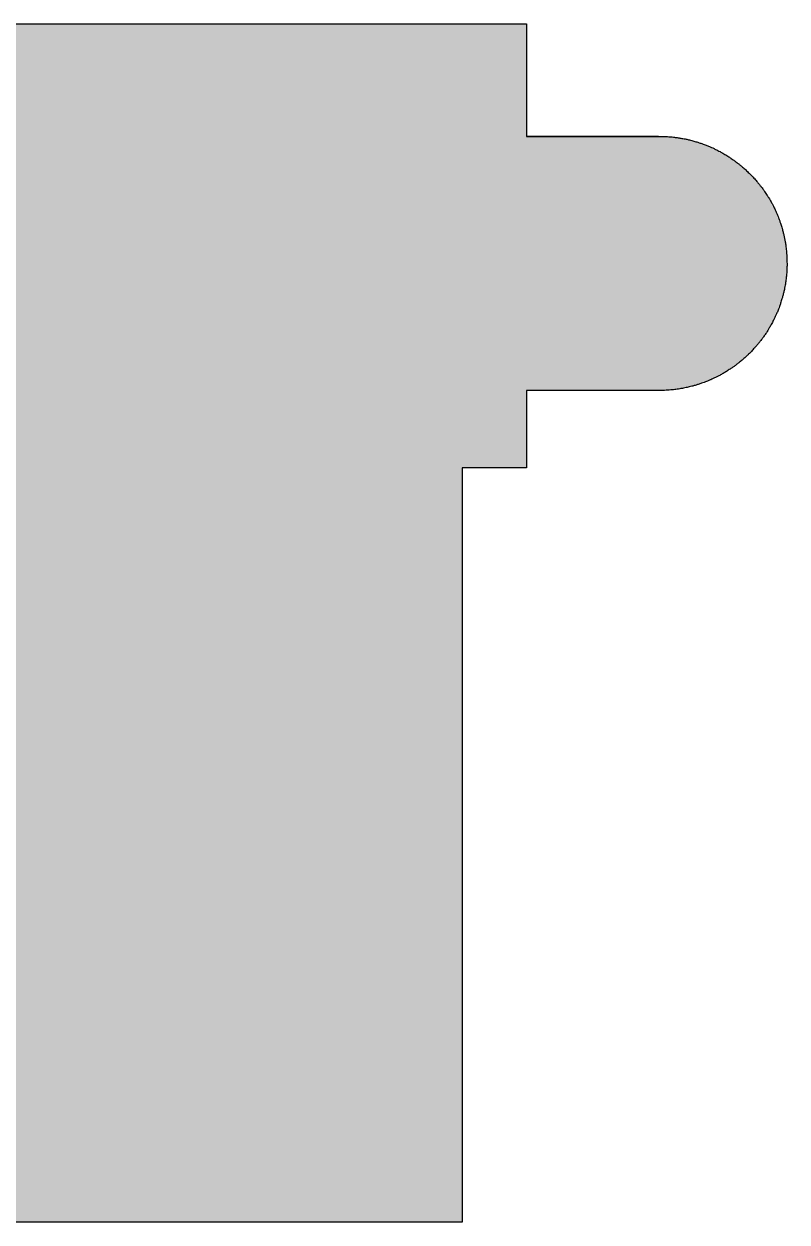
# Model space of a CAD drawing. Extents: x 27 to 200, y 88 to 224.
# Drawn here: x 113.5 to 200.2, y 88.3 to 224.4 of the extents above; entities that cross this region are included whole.
import ezdxf

# ---------------------------------------------------------------- set-up
doc = ezdxf.new("R2010")
doc.units = 0
doc.layers.add('CALQUE_2', color=7, linetype='CONTINUOUS')

# ---------------------------------------------------------------- blocks, each defined once
blk = doc.blocks.new('*U1')
at = {"layer": 'CALQUE_2', "color": 7, "extrusion": (0, 0, -1)}
for points in [[(-66.22, 88.25), (-66.22, 224.37), (-163.28, 88.25)], [(-163.28, 88.25), (-66.22, 224.37), (-163.28, 224.37)], [(-163.28, 173.93), (-163.28, 224.37), (-163.31, 173.93)], [(-163.31, 173.93), (-163.28, 224.37), (-163.31, 224.37)], [(-163.31, 173.93), (-163.31, 224.37), (-170.59, 173.93)], [(-170.59, 173.93), (-163.31, 224.37), (-170.59, 224.37)], [(-170.59, 211.59), (-170.59, 224.37), (-170.6, 211.59)], [(-170.6, 211.59), (-170.59, 224.37), (-170.6, 224.37)], [(-170.59, 173.93), (-170.59, 211.59), (-170.6, 173.93)], [(-170.6, 173.93), (-170.59, 211.59), (-170.6, 211.59)], [(-170.6, 173.93), (-170.6, 211.59), (-170.62, 173.93)], [(-170.62, 173.93), (-170.6, 211.59), (-170.62, 211.59)], [(-170.62, 182.72), (-170.62, 211.59), (-170.65, 182.72)], [(-170.65, 182.72), (-170.62, 211.59), (-170.65, 211.59)], [(-170.65, 182.72), (-170.65, 211.59), (-185.61, 182.72)], [(-185.61, 182.72), (-170.65, 211.59), (-185.61, 211.59)], [(-185.61, 182.72), (-185.61, 211.6), (-185.62, 182.72)], [(-185.62, 182.72), (-185.62, 211.6), (-185.67, 182.73)], [(-185.67, 182.73), (-185.67, 211.6), (-186.06, 182.74)], [(-186.06, 182.74), (-185.67, 211.6), (-186.06, 211.59)], [(-186.06, 182.74), (-186.06, 211.59), (-186.29, 182.74)], [(-186.29, 182.74), (-186.06, 211.59), (-186.29, 211.58)], [(-186.29, 182.74), (-186.29, 211.58), (-186.44, 182.75)], [(-186.44, 182.75), (-186.29, 211.58), (-186.44, 211.58)], [(-186.44, 182.75), (-186.44, 211.58), (-186.6, 182.76)], [(-186.6, 182.76), (-186.44, 211.58), (-186.6, 211.57)], [(-186.6, 182.76), (-186.6, 211.57), (-186.78, 182.77)], [(-186.78, 182.77), (-186.6, 211.57), (-186.78, 211.56)], [(-186.78, 182.77), (-186.78, 211.56), (-186.82, 182.77)], [(-186.82, 182.77), (-186.78, 211.56), (-186.82, 211.55)], [(-186.82, 182.77), (-186.82, 211.55), (-187.03, 182.79)], [(-187.03, 182.79), (-186.82, 211.55), (-187.03, 211.54)], [(-187.03, 182.79), (-187.03, 211.54), (-187.14, 182.8)], [(-187.14, 182.8), (-187.03, 211.54), (-187.14, 211.52)], [(-187.14, 182.8), (-187.14, 211.52), (-187.29, 182.82)], [(-187.29, 182.82), (-187.14, 211.52), (-187.29, 211.51)], [(-187.29, 182.82), (-187.29, 211.51), (-187.46, 182.84)], [(-187.46, 182.84), (-187.29, 211.51), (-187.46, 211.49)], [(-187.46, 182.84), (-187.46, 211.49), (-187.71, 182.87)], [(-187.71, 182.87), (-187.46, 211.49), (-187.71, 211.46)], [(-187.71, 182.87), (-187.71, 211.46), (-187.72, 182.87)], [(-187.72, 182.87), (-187.71, 211.46), (-187.72, 211.45)], [(-187.72, 182.87), (-187.72, 211.45), (-188.02, 182.92)], [(-188.02, 182.92), (-187.72, 211.45), (-188.02, 211.41)], [(-188.02, 182.92), (-188.02, 211.41), (-188.13, 182.94)], [(-188.13, 182.94), (-188.02, 211.41), (-188.13, 211.39)], [(-188.13, 182.94), (-188.13, 211.39), (-188.44, 182.99)], [(-188.44, 182.99), (-188.13, 211.39), (-188.44, 211.33)], [(-188.44, 182.99), (-188.44, 211.33), (-188.63, 183.03)], [(-188.63, 183.03), (-188.44, 211.33), (-188.63, 211.3)], [(-188.63, 183.03), (-188.63, 211.3), (-188.75, 183.05)], [(-188.75, 183.05), (-188.63, 211.3), (-188.75, 211.27)], [(-188.75, 183.05), (-188.75, 211.27), (-188.96, 183.1)], [(-188.96, 183.1), (-188.75, 211.27), (-188.96, 211.23)], [(-188.96, 183.1), (-188.96, 211.23), (-189, 183.11)], [(-189, 183.11), (-188.96, 211.23), (-189, 211.22)], [(-189, 183.11), (-189, 211.22), (-189.23, 183.16)], [(-189.23, 183.16), (-189, 211.22), (-189.23, 211.16)], [(-189.23, 183.16), (-189.23, 211.16), (-189.23, 183.17)], [(-189.23, 183.17), (-189.23, 211.16), (-189.23, 211.16)], [(-189.23, 183.17), (-189.23, 211.16), (-189.49, 183.23)], [(-189.49, 183.23), (-189.23, 211.16), (-189.49, 211.09)], [(-189.49, 183.23), (-189.49, 211.09), (-189.5, 183.24)], [(-189.5, 183.24), (-189.49, 211.09), (-189.5, 211.09)], [(-189.5, 183.24), (-189.5, 211.09), (-189.77, 183.31)], [(-189.77, 183.31), (-189.5, 211.09), (-189.77, 211.01)], [(-189.77, 183.31), (-189.77, 211.01), (-189.96, 183.37)], [(-189.96, 183.37), (-189.77, 211.01), (-189.96, 210.96)], [(-189.96, 183.37), (-189.96, 210.96), (-190.11, 183.42)], [(-190.11, 183.42), (-189.96, 210.96), (-190.11, 210.91)], [(-190.11, 183.42), (-190.11, 210.91), (-190.31, 183.48)], [(-190.31, 183.48), (-190.11, 210.91), (-190.31, 210.84)], [(-190.31, 183.48), (-190.31, 210.84), (-190.49, 183.54)], [(-190.49, 183.54), (-190.31, 210.84), (-190.49, 210.78)], [(-190.49, 183.54), (-190.49, 210.78), (-190.68, 183.61)], [(-190.68, 183.61), (-190.49, 210.78), (-190.68, 210.72)], [(-190.68, 183.61), (-190.68, 210.72), (-190.79, 183.65)], [(-190.79, 183.65), (-190.68, 210.72), (-190.79, 210.67)], [(-190.79, 183.65), (-190.79, 210.67), (-191.06, 183.76)], [(-191.06, 183.76), (-190.79, 210.67), (-191.06, 210.57)], [(-191.06, 183.76), (-191.06, 210.57), (-191.09, 183.77)], [(-191.09, 183.77), (-191.06, 210.57), (-191.09, 210.56)], [(-191.09, 183.77), (-191.09, 210.56), (-191.25, 183.84)], [(-191.25, 183.84), (-191.09, 210.56), (-191.25, 210.49)], [(-191.25, 183.84), (-191.25, 210.49), (-191.4, 183.9)], [(-191.4, 183.9), (-191.25, 210.49), (-191.4, 210.43)], [(-191.4, 183.9), (-191.4, 210.43), (-191.47, 183.93)], [(-191.47, 183.93), (-191.4, 210.43), (-191.47, 210.4)], [(-191.47, 183.93), (-191.47, 210.4), (-191.53, 183.95)], [(-191.53, 183.95), (-191.47, 210.4), (-191.53, 210.37)], [(-191.53, 183.95), (-191.53, 210.37), (-191.75, 184.05)], [(-191.75, 184.05), (-191.53, 210.37), (-191.75, 210.28)], [(-191.75, 184.05), (-191.75, 210.28), (-191.79, 184.07)], [(-191.79, 184.07), (-191.75, 210.28), (-191.79, 210.26)], [(-191.79, 184.07), (-191.79, 210.26), (-192.08, 184.21)], [(-192.08, 184.21), (-191.79, 210.26), (-192.08, 210.12)], [(-192.08, 184.21), (-192.08, 210.12), (-192.15, 184.24)], [(-192.15, 184.24), (-192.08, 210.12), (-192.15, 210.09)], [(-192.15, 184.24), (-192.15, 210.09), (-192.34, 184.34)], [(-192.34, 184.34), (-192.15, 210.09), (-192.34, 209.99)], [(-192.34, 184.34), (-192.34, 209.99), (-192.44, 184.39)], [(-192.44, 184.39), (-192.34, 209.99), (-192.44, 209.93)], [(-192.44, 184.39), (-192.44, 209.93), (-192.58, 184.46)], [(-192.58, 184.46), (-192.44, 209.93), (-192.58, 209.86)], [(-192.58, 184.46), (-192.58, 209.86), (-192.64, 184.5)], [(-192.64, 184.5), (-192.58, 209.86), (-192.64, 209.83)], [(-192.64, 184.5), (-192.64, 209.83), (-192.84, 184.61)], [(-192.84, 184.61), (-192.64, 209.83), (-192.84, 209.72)], [(-192.84, 184.61), (-192.84, 209.72), (-192.91, 184.65)], [(-192.91, 184.65), (-192.84, 209.72), (-192.91, 209.68)], [(-192.91, 184.65), (-192.91, 209.68), (-192.94, 184.67)], [(-192.94, 184.67), (-192.91, 209.68), (-192.94, 209.66)], [(-192.94, 184.67), (-192.94, 209.66), (-193.13, 184.78)], [(-193.13, 184.78), (-192.94, 209.66), (-193.13, 209.55)], [(-193.13, 184.78), (-193.13, 209.55), (-193.32, 184.9)], [(-193.32, 184.9), (-193.13, 209.55), (-193.32, 209.43)], [(-193.32, 184.9), (-193.32, 209.43), (-193.34, 184.9)], [(-193.34, 184.9), (-193.32, 209.43), (-193.34, 209.42)], [(-193.34, 184.9), (-193.34, 209.42), (-193.52, 185.02)], [(-193.52, 185.02), (-193.34, 209.42), (-193.52, 209.31)], [(-193.52, 185.02), (-193.52, 209.31), (-193.59, 185.06)], [(-193.59, 185.06), (-193.52, 209.31), (-193.59, 209.27)], [(-193.59, 185.06), (-193.59, 209.27), (-193.74, 185.16)], [(-193.74, 185.16), (-193.59, 209.27), (-193.74, 209.16)], [(-193.74, 185.16), (-193.74, 209.16), (-193.86, 185.25)], [(-193.86, 185.25), (-193.74, 209.16), (-193.86, 209.08)], [(-193.86, 185.25), (-193.86, 209.08), (-194.03, 185.36)], [(-194.03, 185.36), (-193.86, 209.08), (-194.03, 208.96)], [(-194.03, 185.36), (-194.03, 208.96), (-194.08, 185.4)], [(-194.08, 185.4), (-194.03, 208.96), (-194.08, 208.93)], [(-194.08, 185.4), (-194.08, 208.93), (-194.33, 185.58)], [(-194.33, 185.58), (-194.08, 208.93), (-194.33, 208.75)], [(-194.33, 185.58), (-194.33, 208.75), (-194.38, 185.62)], [(-194.38, 185.62), (-194.33, 208.75), (-194.38, 208.71)], [(-194.38, 185.62), (-194.38, 208.71), (-194.51, 185.71)], [(-194.51, 185.71), (-194.38, 208.71), (-194.51, 208.62)], [(-194.51, 185.71), (-194.51, 208.62), (-194.58, 185.76)], [(-194.58, 185.76), (-194.51, 208.62), (-194.58, 208.56)], [(-194.58, 185.76), (-194.58, 208.56), (-194.8, 185.94)], [(-194.8, 185.94), (-194.58, 208.56), (-194.8, 208.38)], [(-194.8, 185.94), (-194.8, 208.38), (-194.84, 185.97)], [(-194.84, 185.97), (-194.8, 208.38), (-194.84, 208.36)], [(-194.84, 185.97), (-194.84, 208.36), (-195.14, 186.22)], [(-195.14, 186.22), (-194.84, 208.36), (-195.14, 208.1)], [(-195.14, 186.22), (-195.14, 208.1), (-195.17, 186.25)], [(-195.17, 186.25), (-195.14, 208.1), (-195.17, 208.08)], [(-195.17, 186.25), (-195.17, 208.08), (-195.34, 186.4)], [(-195.34, 186.4), (-195.17, 208.08), (-195.34, 207.93)], [(-195.34, 186.4), (-195.34, 207.93), (-195.39, 186.44)], [(-195.39, 186.44), (-195.34, 207.93), (-195.39, 207.89)], [(-195.39, 186.44), (-195.39, 207.89), (-195.51, 186.55)], [(-195.51, 186.55), (-195.39, 207.89), (-195.51, 207.78)], [(-195.51, 186.55), (-195.51, 207.78), (-195.56, 186.59)], [(-195.56, 186.59), (-195.51, 207.78), (-195.56, 207.74)], [(-195.56, 186.59), (-195.56, 207.74), (-195.7, 186.73)], [(-195.7, 186.73), (-195.56, 207.74), (-195.7, 207.6)], [(-195.7, 186.73), (-195.7, 207.6), (-195.83, 186.85)], [(-195.83, 186.85), (-195.7, 207.6), (-195.83, 207.47)], [(-195.83, 186.85), (-195.83, 207.47), (-195.89, 186.91)], [(-195.89, 186.91), (-195.83, 207.47), (-195.89, 207.42)], [(-195.89, 186.91), (-195.89, 207.42), (-196.11, 187.13)], [(-196.11, 187.13), (-195.89, 207.42), (-196.11, 207.2)], [(-196.11, 187.13), (-196.11, 207.2), (-196.15, 187.17)], [(-196.15, 187.17), (-196.11, 207.2), (-196.15, 207.16)], [(-196.15, 187.17), (-196.15, 207.16), (-196.33, 187.36)], [(-196.33, 187.36), (-196.15, 207.16), (-196.33, 206.97)], [(-196.33, 187.36), (-196.33, 206.97), (-196.48, 187.53)], [(-196.48, 187.53), (-196.33, 206.97), (-196.48, 206.8)], [(-196.48, 187.53), (-196.48, 206.8), (-196.52, 187.57)], [(-196.52, 187.57), (-196.48, 206.8), (-196.52, 206.76)], [(-196.52, 187.57), (-196.52, 206.76), (-196.68, 187.75)], [(-196.68, 187.75), (-196.52, 206.76), (-196.68, 206.58)], [(-196.68, 187.75), (-196.68, 206.58), (-196.75, 187.83)], [(-196.75, 187.83), (-196.68, 206.58), (-196.75, 206.5)], [(-196.75, 187.83), (-196.75, 206.5), (-196.84, 187.95)], [(-196.84, 187.95), (-196.75, 206.5), (-196.84, 206.38)], [(-196.84, 187.95), (-196.84, 206.38), (-197, 188.13)], [(-197, 188.13), (-196.84, 206.38), (-197, 206.2)], [(-197, 188.13), (-197, 206.2), (-197.05, 188.19)], [(-197.05, 188.19), (-197, 206.2), (-197.05, 206.14)], [(-197.05, 188.19), (-197.05, 206.14), (-197.21, 188.4)], [(-197.21, 188.4), (-197.05, 206.14), (-197.21, 205.92)], [(-197.21, 188.4), (-197.21, 205.92), (-197.27, 188.48)], [(-197.27, 188.48), (-197.21, 205.92), (-197.27, 205.85)], [(-197.27, 188.48), (-197.27, 205.85), (-197.36, 188.6)], [(-197.36, 188.6), (-197.27, 205.85), (-197.36, 205.73)], [(-197.36, 188.6), (-197.36, 205.73), (-197.44, 188.71)], [(-197.44, 188.71), (-197.36, 205.73), (-197.44, 205.62)], [(-197.44, 188.71), (-197.44, 205.62), (-197.59, 188.92)], [(-197.59, 188.92), (-197.44, 205.62), (-197.59, 205.41)], [(-197.59, 188.92), (-197.59, 205.41), (-197.65, 189)], [(-197.65, 189), (-197.59, 205.41), (-197.65, 205.33)], [(-197.65, 189), (-197.65, 205.33), (-197.8, 189.22)], [(-197.8, 189.22), (-197.65, 205.33), (-197.8, 205.11)], [(-197.8, 189.22), (-197.8, 205.11), (-197.85, 189.29)], [(-197.85, 189.29), (-197.8, 205.11), (-197.85, 205.03)], [(-197.85, 189.29), (-197.85, 205.03), (-197.94, 189.44)], [(-197.94, 189.44), (-197.85, 205.03), (-197.94, 204.89)], [(-197.94, 189.44), (-197.94, 204.89), (-198, 189.53)], [(-198, 189.53), (-197.94, 204.89), (-198, 204.8)], [(-198, 189.53), (-198, 204.8), (-198.11, 189.71)], [(-198.11, 189.71), (-198, 204.8), (-198.11, 204.62)], [(-198.11, 189.71), (-198.11, 204.62), (-198.18, 189.83)], [(-198.18, 189.83), (-198.11, 204.62), (-198.18, 204.5)], [(-198.18, 189.83), (-198.18, 204.5), (-198.26, 189.97)], [(-198.26, 189.97), (-198.18, 204.5), (-198.26, 204.36)], [(-198.26, 189.97), (-198.26, 204.36), (-198.41, 190.23)], [(-198.41, 190.23), (-198.26, 204.36), (-198.41, 204.1)], [(-198.41, 190.23), (-198.41, 204.1), (-198.49, 190.37)], [(-198.49, 190.37), (-198.41, 204.1), (-198.49, 203.96)], [(-198.49, 190.37), (-198.49, 203.96), (-198.53, 190.45)], [(-198.53, 190.45), (-198.49, 203.96), (-198.53, 203.87)], [(-198.53, 190.45), (-198.53, 203.87), (-198.64, 190.66)], [(-198.64, 190.66), (-198.53, 203.87), (-198.64, 203.67)], [(-198.64, 190.66), (-198.64, 203.67), (-198.74, 190.87)], [(-198.74, 190.87), (-198.64, 203.67), (-198.74, 203.46)], [(-198.74, 190.87), (-198.74, 203.46), (-198.84, 191.07)], [(-198.84, 191.07), (-198.74, 203.46), (-198.84, 203.25)], [(-198.84, 191.07), (-198.84, 203.25), (-198.9, 191.21)], [(-198.9, 191.21), (-198.84, 203.25), (-198.9, 203.12)], [(-198.9, 191.21), (-198.9, 203.12), (-198.99, 191.41)], [(-198.99, 191.41), (-198.9, 203.12), (-198.99, 202.92)], [(-198.99, 191.41), (-198.99, 202.92), (-199.05, 191.53)], [(-199.05, 191.53), (-198.99, 202.92), (-199.05, 202.79)], [(-199.05, 191.53), (-199.05, 202.79), (-199.12, 191.7)], [(-199.12, 191.7), (-199.05, 202.79), (-199.12, 202.63)], [(-199.12, 191.7), (-199.12, 202.63), (-199.23, 191.97)], [(-199.23, 191.97), (-199.12, 202.63), (-199.23, 202.35)], [(-199.23, 191.97), (-199.23, 202.35), (-199.23, 191.99)], [(-199.23, 191.99), (-199.23, 202.35), (-199.23, 202.34)], [(-199.23, 191.99), (-199.23, 202.34), (-199.34, 192.26)], [(-199.34, 192.26), (-199.23, 202.34), (-199.34, 202.06)], [(-199.34, 192.26), (-199.34, 202.06), (-199.36, 192.33)], [(-199.36, 192.33), (-199.34, 202.06), (-199.36, 201.99)], [(-199.36, 192.33), (-199.36, 201.99), (-199.47, 192.66)], [(-199.47, 192.66), (-199.36, 201.99), (-199.47, 201.66)], [(-199.47, 192.66), (-199.47, 201.66), (-199.48, 192.69)], [(-199.48, 192.69), (-199.47, 201.66), (-199.48, 201.63)], [(-199.48, 192.69), (-199.48, 201.63), (-199.55, 192.92)], [(-199.55, 192.92), (-199.48, 201.63), (-199.55, 201.41)], [(-199.55, 192.92), (-199.55, 201.41), (-199.62, 193.13)], [(-199.62, 193.13), (-199.55, 201.41), (-199.62, 201.19)], [(-199.62, 193.13), (-199.62, 201.19), (-199.63, 193.18)], [(-199.63, 193.18), (-199.62, 201.19), (-199.63, 201.14)], [(-199.63, 193.18), (-199.63, 201.14), (-199.72, 193.48)], [(-199.72, 193.48), (-199.63, 201.14), (-199.72, 200.83)], [(-199.72, 193.48), (-199.72, 200.83), (-199.75, 193.6)], [(-199.75, 193.6), (-199.72, 200.83), (-199.75, 200.72)], [(-199.75, 193.6), (-199.75, 200.72), (-199.77, 193.7)], [(-199.77, 193.7), (-199.75, 200.72), (-199.77, 200.62)], [(-199.77, 193.7), (-199.77, 200.62), (-199.84, 193.98)], [(-199.84, 193.98), (-199.77, 200.62), (-199.84, 200.34)], [(-199.84, 193.98), (-199.84, 200.34), (-199.86, 194.07)], [(-199.86, 194.07), (-199.84, 200.34), (-199.86, 200.24)], [(-199.86, 194.07), (-199.86, 200.24), (-199.92, 194.35)], [(-199.92, 194.35), (-199.86, 200.24), (-199.92, 199.97)], [(-199.92, 194.35), (-199.92, 199.97), (-199.98, 194.7)], [(-199.98, 194.7), (-199.92, 199.97), (-199.98, 199.62)], [(-199.98, 194.7), (-199.98, 199.62), (-199.99, 194.72)], [(-199.99, 194.72), (-199.98, 199.62), (-199.99, 199.6)], [(-199.99, 194.72), (-199.99, 199.6), (-200.05, 195.09)], [(-200.05, 195.09), (-199.99, 199.6), (-200.05, 199.22)], [(-200.05, 195.09), (-200.05, 199.22), (-200.06, 195.16)], [(-200.06, 195.16), (-200.05, 199.22), (-200.06, 199.16)], [(-200.06, 195.16), (-200.06, 199.16), (-200.09, 195.4)], [(-200.09, 195.4), (-200.06, 199.16), (-200.09, 198.91)], [(-200.09, 195.4), (-200.09, 198.91), (-200.09, 195.4)], [(-200.09, 195.4), (-200.09, 198.91), (-200.09, 198.91)], [(-200.09, 195.4), (-200.09, 198.91), (-200.12, 195.72)], [(-200.12, 195.72), (-200.09, 198.91), (-200.12, 198.6)], [(-200.12, 195.72), (-200.12, 198.6), (-200.13, 195.81)], [(-200.13, 195.81), (-200.12, 198.6), (-200.13, 198.5)], [(-200.13, 195.81), (-200.13, 198.5), (-200.15, 196.06)], [(-200.15, 196.06), (-200.13, 198.5), (-200.15, 198.28)], [(-200.15, 196.06), (-200.15, 198.28), (-200.17, 196.37)], [(-200.17, 196.37), (-200.15, 198.28), (-200.17, 197.94)], [(-200.17, 196.37), (-200.17, 197.94), (-200.17, 196.42)], [(-200.17, 196.42), (-200.17, 197.94), (-200.17, 197.91)], [(-200.17, 196.42), (-200.17, 197.91), (-200.18, 196.72)], [(-200.18, 196.72), (-200.17, 197.91), (-200.18, 197.67)], [(-200.18, 196.72), (-200.18, 197.67), (-200.19, 196.9)], [(-200.19, 196.9), (-200.18, 197.67), (-200.19, 197.3)], [(-200.19, 196.9), (-200.19, 197.3), (-200.19, 197.16)]]:
    blk.add_solid(points, dxfattribs=at)
at = {"layer": 'CALQUE_2', "color": 7}
for points in [[(170.6, 211.59), (170.6, 211.59), (170.62, 211.59)], [(170.62, 211.59), (170.6, 211.59), (170.62, 211.59)], [(170.62, 211.59), (170.62, 211.59), (170.65, 211.59)], [(170.65, 211.59), (170.62, 211.59), (170.65, 211.59)], [(185.61, 211.59), (170.65, 211.59), (185.61, 211.6)], [(170.65, 211.59), (170.65, 211.59), (185.61, 211.59)], [(185.62, 182.72), (185.61, 211.6), (185.62, 211.6)], [(185.67, 182.73), (185.62, 211.6), (185.67, 211.6)]]:
    blk.add_solid(points, dxfattribs=at)

msp = doc.modelspace()

# ---------------------------------------------------------------- linework, layer by layer
at = {"layer": 'CALQUE_2', "color": 7}
msp.add_open_spline([(185.61, 211.59), (185.61, 211.59), (170.59, 211.59), (170.59, 211.59), (170.59, 211.59), (185.67, 211.6), (185.67, 211.6), (185.8, 211.6), (185.93, 211.6), (186.06, 211.59), (186.19, 211.59), (186.31, 211.59), (186.44, 211.58), (186.55, 211.57), (186.67, 211.57), (186.78, 211.56), (186.87, 211.55), (186.95, 211.54), (187.03, 211.54), (187.12, 211.53), (187.2, 211.52), (187.29, 211.51), (187.43, 211.49), (187.58, 211.48), (187.72, 211.45), (187.86, 211.44), (187.99, 211.42), (188.13, 211.39), (188.29, 211.36), (188.46, 211.33), (188.63, 211.3), (188.75, 211.27), (188.88, 211.25), (189, 211.22), (189.08, 211.2), (189.15, 211.18), (189.23, 211.16), (189.32, 211.14), (189.41, 211.12), (189.5, 211.09), (189.65, 211.05), (189.81, 211), (189.96, 210.96), (190.08, 210.92), (190.2, 210.88), (190.31, 210.84), (190.44, 210.8), (190.56, 210.76), (190.68, 210.72), (190.82, 210.67), (190.96, 210.61), (191.09, 210.56), (191.22, 210.51), (191.34, 210.46), (191.47, 210.4), (191.56, 210.36), (191.66, 210.32), (191.75, 210.28), (191.86, 210.23), (191.97, 210.17), (192.08, 210.12), (192.16, 210.08), (192.25, 210.03), (192.34, 209.99), (192.42, 209.95), (192.5, 209.91), (192.58, 209.86), (192.69, 209.8), (192.8, 209.74), (192.91, 209.68), (192.98, 209.64), (193.06, 209.59), (193.13, 209.55), (193.2, 209.51), (193.27, 209.47), (193.34, 209.42), (193.42, 209.37), (193.5, 209.32), (193.59, 209.27), (193.68, 209.21), (193.77, 209.14), (193.86, 209.08), (193.94, 209.03), (194.01, 208.98), (194.08, 208.93), (194.18, 208.86), (194.28, 208.79), (194.38, 208.71), (194.45, 208.66), (194.51, 208.61), (194.58, 208.56), (194.67, 208.5), (194.75, 208.43), (194.84, 208.36), (194.94, 208.27), (195.04, 208.19), (195.14, 208.1), (195.21, 208.05), (195.28, 207.99), (195.34, 207.93), (195.4, 207.88), (195.45, 207.83), (195.51, 207.78), (195.57, 207.72), (195.64, 207.66), (195.7, 207.6), (195.76, 207.54), (195.83, 207.48), (195.89, 207.42), (195.97, 207.34), (196.04, 207.27), (196.11, 207.2), (196.18, 207.12), (196.25, 207.05), (196.33, 206.97), (196.39, 206.9), (196.46, 206.83), (196.52, 206.76), (196.57, 206.7), (196.63, 206.64), (196.68, 206.58), (196.74, 206.51), (196.79, 206.45), (196.84, 206.38), (196.91, 206.3), (196.98, 206.22), (197.05, 206.14), (197.12, 206.04), (197.2, 205.95), (197.27, 205.85), (197.33, 205.78), (197.38, 205.7), (197.44, 205.62), (197.51, 205.53), (197.58, 205.43), (197.65, 205.33), (197.7, 205.26), (197.75, 205.18), (197.8, 205.11), (197.85, 205.03), (197.89, 204.96), (197.94, 204.89), (198, 204.8), (198.05, 204.71), (198.11, 204.62), (198.16, 204.53), (198.21, 204.45), (198.26, 204.36), (198.34, 204.23), (198.41, 204.09), (198.49, 203.96), (198.54, 203.86), (198.59, 203.77), (198.64, 203.67), (198.71, 203.53), (198.77, 203.39), (198.84, 203.25), (198.89, 203.14), (198.94, 203.03), (198.99, 202.92), (199.03, 202.82), (199.08, 202.72), (199.12, 202.63), (199.16, 202.53), (199.19, 202.43), (199.23, 202.34), (199.28, 202.22), (199.32, 202.11), (199.36, 201.99), (199.4, 201.87), (199.44, 201.75), (199.48, 201.63), (199.51, 201.56), (199.53, 201.48), (199.55, 201.41), (199.58, 201.32), (199.61, 201.23), (199.63, 201.14), (199.67, 201), (199.71, 200.86), (199.75, 200.72), (199.78, 200.6), (199.81, 200.47), (199.84, 200.34), (199.87, 200.21), (199.89, 200.09), (199.92, 199.97), (199.94, 199.84), (199.97, 199.72), (199.99, 199.6), (200.01, 199.45), (200.03, 199.3), (200.06, 199.16), (200.07, 199.07), (200.08, 198.99), (200.09, 198.91), (200.1, 198.8), (200.11, 198.7), (200.12, 198.6), (200.13, 198.49), (200.14, 198.39), (200.15, 198.28), (200.16, 198.16), (200.17, 198.04), (200.17, 197.91), (200.18, 197.83), (200.18, 197.75), (200.18, 197.67), (200.19, 197.5), (200.19, 197.33), (200.19, 197.16), (200.19, 197.08), (200.19, 196.99), (200.19, 196.9), (200.19, 196.72), (200.18, 196.55), (200.17, 196.37), (200.16, 196.18), (200.15, 195.99), (200.13, 195.81), (200.12, 195.67), (200.1, 195.54), (200.09, 195.4), (200.07, 195.3), (200.06, 195.19), (200.05, 195.09), (200.03, 194.96), (200.01, 194.83), (199.98, 194.7), (199.96, 194.58), (199.94, 194.47), (199.92, 194.35), (199.9, 194.26), (199.88, 194.16), (199.86, 194.07), (199.83, 193.94), (199.8, 193.82), (199.77, 193.7), (199.75, 193.63), (199.74, 193.55), (199.72, 193.48), (199.69, 193.37), (199.65, 193.25), (199.62, 193.13), (199.57, 192.97), (199.52, 192.82), (199.47, 192.66), (199.43, 192.53), (199.38, 192.4), (199.34, 192.26), (199.3, 192.17), (199.26, 192.07), (199.23, 191.97), (199.17, 191.83), (199.11, 191.68), (199.05, 191.53), (199, 191.42), (198.95, 191.32), (198.9, 191.21), (198.85, 191.09), (198.8, 190.98), (198.74, 190.87), (198.67, 190.73), (198.6, 190.59), (198.53, 190.45), (198.49, 190.38), (198.45, 190.3), (198.41, 190.23), (198.33, 190.09), (198.26, 189.96), (198.18, 189.83), (198.12, 189.73), (198.06, 189.63), (198, 189.53), (197.95, 189.45), (197.9, 189.37), (197.85, 189.29), (197.76, 189.17), (197.68, 189.04), (197.59, 188.92), (197.51, 188.81), (197.44, 188.7), (197.36, 188.6), (197.31, 188.53), (197.26, 188.47), (197.21, 188.4), (197.14, 188.31), (197.07, 188.22), (197, 188.13), (196.91, 188.03), (196.83, 187.93), (196.75, 187.83), (196.66, 187.73), (196.57, 187.63), (196.48, 187.53), (196.37, 187.41), (196.26, 187.29), (196.15, 187.17), (196.05, 187.06), (195.94, 186.96), (195.83, 186.85), (195.74, 186.76), (195.65, 186.68), (195.56, 186.59), (195.5, 186.54), (195.45, 186.49), (195.39, 186.44), (195.32, 186.38), (195.25, 186.31), (195.17, 186.25), (195.05, 186.14), (194.93, 186.04), (194.8, 185.94), (194.71, 185.86), (194.61, 185.79), (194.51, 185.71), (194.45, 185.67), (194.39, 185.62), (194.33, 185.58), (194.23, 185.5), (194.13, 185.43), (194.03, 185.36), (193.94, 185.3), (193.84, 185.23), (193.74, 185.16), (193.67, 185.12), (193.6, 185.07), (193.52, 185.02), (193.46, 184.98), (193.39, 184.94), (193.32, 184.9), (193.2, 184.82), (193.07, 184.74), (192.94, 184.67), (192.91, 184.65), (192.88, 184.63), (192.84, 184.61), (192.78, 184.57), (192.71, 184.54), (192.64, 184.5), (192.58, 184.46), (192.51, 184.43), (192.44, 184.39), (192.34, 184.34), (192.25, 184.29), (192.15, 184.24), (192.03, 184.18), (191.91, 184.13), (191.79, 184.07), (191.7, 184.03), (191.62, 183.99), (191.53, 183.95), (191.48, 183.93), (191.44, 183.91), (191.4, 183.9), (191.35, 183.88), (191.3, 183.86), (191.25, 183.84), (191.19, 183.81), (191.12, 183.78), (191.06, 183.76), (190.97, 183.72), (190.88, 183.69), (190.79, 183.65), (190.69, 183.61), (190.59, 183.58), (190.49, 183.54), (190.36, 183.5), (190.24, 183.46), (190.11, 183.42), (190, 183.38), (189.89, 183.35), (189.77, 183.31), (189.68, 183.29), (189.59, 183.26), (189.49, 183.23), (189.41, 183.21), (189.32, 183.19), (189.23, 183.17), (189.14, 183.14), (189.05, 183.12), (188.96, 183.1), (188.89, 183.08), (188.82, 183.07), (188.75, 183.05), (188.64, 183.03), (188.54, 183.01), (188.44, 182.99), (188.3, 182.96), (188.16, 182.94), (188.02, 182.92), (187.91, 182.9), (187.81, 182.88), (187.71, 182.87), (187.62, 182.86), (187.54, 182.85), (187.46, 182.84), (187.35, 182.82), (187.25, 182.81), (187.14, 182.8), (187.04, 182.79), (186.93, 182.78), (186.82, 182.77), (186.75, 182.77), (186.68, 182.76), (186.6, 182.76), (186.5, 182.75), (186.4, 182.75), (186.29, 182.74), (186.09, 182.73), (185.88, 182.73), (185.67, 182.73), (185.67, 182.73), (185.62, 182.72), (185.62, 182.72), (185.62, 182.72), (170.65, 182.72), (170.65, 182.72), (170.65, 182.72), (170.62, 182.72), (170.62, 182.72), (170.62, 182.72), (170.62, 173.96), (170.62, 173.96), (170.62, 173.96), (170.62, 173.93), (170.62, 173.93), (170.62, 173.93), (163.31, 173.93), (163.31, 173.93), (163.31, 173.93), (163.28, 173.93), (163.28, 173.93), (163.28, 173.93), (163.28, 88.28), (163.28, 88.28), (163.28, 88.28), (163.28, 88.25), (163.28, 88.25), (163.28, 88.25), (66.22, 88.25), (66.22, 88.25), (66.22, 88.25), (66.19, 88.25), (66.19, 88.25), (66.19, 88.25), (66.19, 173.93), (66.19, 173.93), (66.19, 173.93), (66.01, 173.93), (66.01, 173.93), (66.01, 173.93), (56.02, 173.93), (56.02, 173.93), (56.02, 173.93), (55.95, 173.93), (55.95, 173.93), (55.95, 173.93), (55.95, 182.75), (55.95, 182.75), (55.95, 182.75), (55.9, 182.75), (55.9, 182.75), (55.9, 182.75), (41.43, 182.75), (41.43, 182.75), (41.43, 182.75), (41.38, 182.75), (41.38, 182.75), (41.14, 182.75), (40.9, 182.76), (40.66, 182.77), (40.54, 182.78), (40.42, 182.78), (40.3, 182.79), (40.13, 182.81), (39.95, 182.82), (39.78, 182.84), (39.62, 182.86), (39.46, 182.88), (39.3, 182.9), (39.19, 182.92), (39.08, 182.93), (38.98, 182.95), (38.8, 182.98), (38.62, 183.01), (38.44, 183.05), (38.35, 183.07), (38.27, 183.09), (38.18, 183.11), (38.07, 183.13), (37.96, 183.16), (37.86, 183.18), (37.71, 183.22), (37.56, 183.26), (37.42, 183.3), (37.31, 183.33), (37.21, 183.36), (37.11, 183.39), (37.03, 183.41), (36.95, 183.44), (36.87, 183.46), (36.79, 183.49), (36.7, 183.52), (36.62, 183.55), (36.48, 183.6), (36.35, 183.64), (36.22, 183.69), (36.1, 183.74), (35.98, 183.79), (35.86, 183.83), (35.73, 183.89), (35.6, 183.94), (35.47, 184), (35.36, 184.05), (35.25, 184.1), (35.14, 184.16), (35.05, 184.2), (34.96, 184.24), (34.88, 184.28), (34.75, 184.35), (34.62, 184.41), (34.5, 184.48), (34.41, 184.53), (34.32, 184.58), (34.23, 184.63), (34.11, 184.7), (33.98, 184.77), (33.85, 184.85), (33.72, 184.93), (33.6, 185.01), (33.47, 185.09), (33.34, 185.17), (33.21, 185.26), (33.08, 185.35), (32.99, 185.41), (32.9, 185.48), (32.8, 185.55), (32.71, 185.61), (32.62, 185.68), (32.53, 185.75), (32.45, 185.81), (32.36, 185.88), (32.27, 185.95), (32.21, 186.01), (32.14, 186.06), (32.08, 186.11), (32.01, 186.17), (31.95, 186.22), (31.89, 186.27), (31.78, 186.36), (31.68, 186.45), (31.58, 186.54), (31.51, 186.61), (31.44, 186.68), (31.37, 186.74), (31.29, 186.82), (31.22, 186.89), (31.14, 186.96), (31.1, 187.01), (31.05, 187.05), (31.01, 187.09), (30.94, 187.17), (30.87, 187.24), (30.79, 187.32), (30.72, 187.4), (30.64, 187.49), (30.56, 187.57), (30.51, 187.63), (30.45, 187.69), (30.4, 187.76), (30.34, 187.83), (30.28, 187.9), (30.22, 187.97), (30.14, 188.06), (30.07, 188.15), (29.99, 188.24), (29.9, 188.36), (29.8, 188.49), (29.71, 188.61), (29.66, 188.68), (29.6, 188.76), (29.55, 188.84), (29.47, 188.94), (29.4, 189.04), (29.34, 189.14), (29.25, 189.27), (29.16, 189.41), (29.07, 189.55), (29.02, 189.62), (28.98, 189.69), (28.93, 189.77), (28.89, 189.84), (28.84, 189.92), (28.8, 189.99), (28.72, 190.13), (28.64, 190.28), (28.56, 190.42), (28.5, 190.54), (28.43, 190.66), (28.37, 190.78), (28.33, 190.87), (28.28, 190.96), (28.24, 191.05), (28.21, 191.12), (28.18, 191.19), (28.14, 191.26), (28.09, 191.37), (28.04, 191.49), (27.99, 191.61), (27.93, 191.74), (27.88, 191.88), (27.83, 192.02), (27.79, 192.12), (27.75, 192.21), (27.71, 192.31), (27.68, 192.41), (27.64, 192.52), (27.61, 192.62), (27.57, 192.73), (27.54, 192.83), (27.5, 192.94), (27.46, 193.08), (27.42, 193.22), (27.38, 193.35), (27.34, 193.51), (27.3, 193.67), (27.26, 193.83), (27.23, 193.93), (27.21, 194.04), (27.19, 194.14), (27.17, 194.23), (27.15, 194.32), (27.13, 194.41), (27.1, 194.54), (27.08, 194.67), (27.06, 194.79), (27.03, 194.97), (27, 195.16), (26.98, 195.34), (26.96, 195.46), (26.95, 195.59), (26.93, 195.71), (26.92, 195.82), (26.91, 195.94), (26.9, 196.05), (26.89, 196.17), (26.88, 196.29), (26.88, 196.41), (26.87, 196.51), (26.87, 196.6), (26.86, 196.7), (26.86, 196.83), (26.85, 196.95), (26.85, 197.08), (26.85, 197.13), (26.85, 197.19), (26.85, 197.24), (26.85, 197.33), (26.85, 197.41), (26.85, 197.5), (26.86, 197.67), (26.86, 197.83), (26.87, 198), (26.88, 198.13), (26.89, 198.25), (26.9, 198.38), (26.91, 198.56), (26.93, 198.75), (26.95, 198.93), (26.96, 199.04), (26.98, 199.14), (26.99, 199.25), (27.01, 199.41), (27.04, 199.58), (27.07, 199.74), (27.09, 199.85), (27.11, 199.95), (27.13, 200.06), (27.15, 200.19), (27.18, 200.32), (27.21, 200.45), (27.24, 200.59), (27.28, 200.73), (27.31, 200.87), (27.34, 200.99), (27.37, 201.1), (27.41, 201.22), (27.45, 201.35), (27.49, 201.49), (27.53, 201.62), (27.58, 201.78), (27.63, 201.94), (27.69, 202.1), (27.74, 202.23), (27.78, 202.36), (27.83, 202.48), (27.89, 202.62), (27.94, 202.76), (28, 202.9), (28.04, 202.99), (28.08, 203.09), (28.13, 203.18), (28.17, 203.27), (28.21, 203.36), (28.25, 203.45), (28.29, 203.54), (28.34, 203.63), (28.38, 203.72), (28.41, 203.78), (28.45, 203.85), (28.48, 203.91), (28.53, 204), (28.58, 204.09), (28.63, 204.18), (28.68, 204.28), (28.73, 204.37), (28.78, 204.46), (28.86, 204.6), (28.95, 204.74), (29.03, 204.88), (29.1, 204.99), (29.17, 205.1), (29.25, 205.21), (29.31, 205.3), (29.37, 205.4), (29.43, 205.49), (29.49, 205.57), (29.55, 205.65), (29.61, 205.73), (29.66, 205.8), (29.71, 205.87), (29.76, 205.94), (29.8, 205.99), (29.84, 206.05), (29.89, 206.1), (29.95, 206.18), (30.01, 206.26), (30.07, 206.33), (30.12, 206.4), (30.18, 206.47), (30.24, 206.54), (30.32, 206.63), (30.4, 206.73), (30.48, 206.82), (30.56, 206.91), (30.64, 207), (30.73, 207.1), (30.79, 207.16), (30.84, 207.22), (30.9, 207.28), (30.95, 207.32), (30.99, 207.37), (31.04, 207.42), (31.13, 207.51), (31.22, 207.6), (31.31, 207.69), (31.41, 207.78), (31.51, 207.87), (31.61, 207.96), (31.67, 208.02), (31.73, 208.07), (31.79, 208.12), (31.87, 208.2), (31.96, 208.27), (32.05, 208.35), (32.15, 208.43), (32.25, 208.52), (32.36, 208.6), (32.46, 208.68), (32.56, 208.76), (32.66, 208.83), (32.73, 208.88), (32.79, 208.93), (32.86, 208.98), (32.93, 209.03), (33.01, 209.09), (33.09, 209.14), (33.14, 209.18), (33.19, 209.21), (33.24, 209.25), (33.3, 209.28), (33.35, 209.32), (33.41, 209.36), (33.51, 209.42), (33.61, 209.49), (33.71, 209.55), (33.81, 209.61), (33.91, 209.67), (34.02, 209.73), (34.12, 209.8), (34.23, 209.86), (34.34, 209.92), (34.41, 209.96), (34.49, 210), (34.57, 210.05), (34.69, 210.11), (34.81, 210.17), (34.93, 210.23), (35.04, 210.28), (35.15, 210.34), (35.27, 210.39), (35.37, 210.44), (35.48, 210.48), (35.58, 210.53), (35.65, 210.56), (35.71, 210.59), (35.78, 210.61), (35.88, 210.66), (35.99, 210.7), (36.09, 210.74), (36.18, 210.77), (36.26, 210.81), (36.35, 210.84), (36.49, 210.89), (36.63, 210.94), (36.77, 210.99), (36.85, 211.01), (36.93, 211.04), (37.02, 211.07), (37.1, 211.09), (37.18, 211.12), (37.26, 211.14), (37.38, 211.18), (37.51, 211.21), (37.63, 211.24), (37.72, 211.27), (37.8, 211.29), (37.89, 211.31), (37.97, 211.33), (38.06, 211.35), (38.14, 211.37), (38.22, 211.39), (38.3, 211.41), (38.39, 211.42), (38.46, 211.44), (38.54, 211.45), (38.62, 211.47), (38.73, 211.49), (38.84, 211.51), (38.95, 211.53), (39.1, 211.55), (39.25, 211.58), (39.4, 211.6), (39.5, 211.61), (39.6, 211.62), (39.69, 211.63), (39.79, 211.65), (39.89, 211.66), (39.99, 211.67), (40.11, 211.68), (40.23, 211.69), (40.36, 211.7), (40.47, 211.7), (40.58, 211.71), (40.7, 211.72), (40.92, 211.73), (41.15, 211.73), (41.38, 211.73), (41.38, 211.73), (41.43, 211.73), (41.43, 211.73), (41.43, 211.73), (55.91, 211.73), (55.91, 211.73), (55.91, 211.73), (55.91, 211.79), (55.91, 211.79), (55.91, 211.79), (55.91, 224.37), (55.91, 224.37), (55.91, 224.37), (56, 224.37), (56, 224.37), (56, 224.37), (170.6, 224.37), (170.6, 224.37), (170.6, 224.37), (170.6, 224.01), (170.6, 224.01), (170.6, 224.01), (170.6, 211.59), (170.6, 211.59)], degree=3, knots=[0, 0, 0, 0, 1, 1, 1, 2, 2, 2, 3, 3, 3, 4, 4, 4, 5, 5, 5, 6, 6, 6, 7, 7, 7, 8, 8, 8, 9, 9, 9, 10, 10, 10, 11, 11, 11, 12, 12, 12, 13, 13, 13, 14, 14, 14, 15, 15, 15, 16, 16, 16, 17, 17, 17, 18, 18, 18, 19, 19, 19, 20, 20, 20, 21, 21, 21, 22, 22, 22, 23, 23, 23, 24, 24, 24, 25, 25, 25, 26, 26, 26, 27, 27, 27, 28, 28, 28, 29, 29, 29, 30, 30, 30, 31, 31, 31, 32, 32, 32, 33, 33, 33, 34, 34, 34, 35, 35, 35, 36, 36, 36, 37, 37, 37, 38, 38, 38, 39, 39, 39, 40, 40, 40, 41, 41, 41, 42, 42, 42, 43, 43, 43, 44, 44, 44, 45, 45, 45, 46, 46, 46, 47, 47, 47, 48, 48, 48, 49, 49, 49, 50, 50, 50, 51, 51, 51, 52, 52, 52, 53, 53, 53, 54, 54, 54, 55, 55, 55, 56, 56, 56, 57, 57, 57, 58, 58, 58, 59, 59, 59, 60, 60, 60, 61, 61, 61, 62, 62, 62, 63, 63, 63, 64, 64, 64, 65, 65, 65, 66, 66, 66, 67, 67, 67, 68, 68, 68, 69, 69, 69, 70, 70, 70, 71, 71, 71, 72, 72, 72, 73, 73, 73, 74, 74, 74, 75, 75, 75, 76, 76, 76, 77, 77, 77, 78, 78, 78, 79, 79, 79, 80, 80, 80, 81, 81, 81, 82, 82, 82, 83, 83, 83, 84, 84, 84, 85, 85, 85, 86, 86, 86, 87, 87, 87, 88, 88, 88, 89, 89, 89, 90, 90, 90, 91, 91, 91, 92, 92, 92, 93, 93, 93, 94, 94, 94, 95, 95, 95, 96, 96, 96, 97, 97, 97, 98, 98, 98, 99, 99, 99, 100, 100, 100, 101, 101, 101, 102, 102, 102, 103, 103, 103, 104, 104, 104, 105, 105, 105, 106, 106, 106, 107, 107, 107, 108, 108, 108, 109, 109, 109, 110, 110, 110, 111, 111, 111, 112, 112, 112, 113, 113, 113, 114, 114, 114, 115, 115, 115, 116, 116, 116, 117, 117, 117, 118, 118, 118, 119, 119, 119, 120, 120, 120, 121, 121, 121, 122, 122, 122, 123, 123, 123, 124, 124, 124, 125, 125, 125, 126, 126, 126, 127, 127, 127, 128, 128, 128, 129, 129, 129, 130, 130, 130, 131, 131, 131, 132, 132, 132, 133, 133, 133, 134, 134, 134, 135, 135, 135, 136, 136, 136, 137, 137, 137, 138, 138, 138, 139, 139, 139, 140, 140, 140, 141, 141, 141, 142, 142, 142, 143, 143, 143, 144, 144, 144, 145, 145, 145, 146, 146, 146, 147, 147, 147, 148, 148, 148, 149, 149, 149, 150, 150, 150, 151, 151, 151, 152, 152, 152, 153, 153, 153, 154, 154, 154, 155, 155, 155, 156, 156, 156, 157, 157, 157, 158, 158, 158, 159, 159, 159, 160, 160, 160, 161, 161, 161, 162, 162, 162, 163, 163, 163, 164, 164, 164, 165, 165, 165, 166, 166, 166, 167, 167, 167, 168, 168, 168, 169, 169, 169, 170, 170, 170, 171, 171, 171, 172, 172, 172, 173, 173, 173, 174, 174, 174, 175, 175, 175, 176, 176, 176, 177, 177, 177, 178, 178, 178, 179, 179, 179, 180, 180, 180, 181, 181, 181, 182, 182, 182, 183, 183, 183, 184, 184, 184, 185, 185, 185, 186, 186, 186, 187, 187, 187, 188, 188, 188, 189, 189, 189, 190, 190, 190, 191, 191, 191, 192, 192, 192, 193, 193, 193, 194, 194, 194, 195, 195, 195, 196, 196, 196, 197, 197, 197, 198, 198, 198, 199, 199, 199, 200, 200, 200, 201, 201, 201, 202, 202, 202, 203, 203, 203, 204, 204, 204, 205, 205, 205, 206, 206, 206, 207, 207, 207, 208, 208, 208, 209, 209, 209, 210, 210, 210, 211, 211, 211, 212, 212, 212, 213, 213, 213, 214, 214, 214, 215, 215, 215, 216, 216, 216, 217, 217, 217, 218, 218, 218, 219, 219, 219, 220, 220, 220, 221, 221, 221, 222, 222, 222, 223, 223, 223, 224, 224, 224, 225, 225, 225, 226, 226, 226, 227, 227, 227, 228, 228, 228, 229, 229, 229, 230, 230, 230, 231, 231, 231, 232, 232, 232, 233, 233, 233, 234, 234, 234, 235, 235, 235, 236, 236, 236, 237, 237, 237, 238, 238, 238, 239, 239, 239, 240, 240, 240, 241, 241, 241, 242, 242, 242, 243, 243, 243, 244, 244, 244, 245, 245, 245, 246, 246, 246, 247, 247, 247, 248, 248, 248, 249, 249, 249, 250, 250, 250, 251, 251, 251, 252, 252, 252, 253, 253, 253, 254, 254, 254, 255, 255, 255, 256, 256, 256, 257, 257, 257, 258, 258, 258, 259, 259, 259, 260, 260, 260, 261, 261, 261, 262, 262, 262, 263, 263, 263, 264, 264, 264, 265, 265, 265, 266, 266, 266, 267, 267, 267, 268, 268, 268, 269, 269, 269, 270, 270, 270, 271, 271, 271, 272, 272, 272, 273, 273, 273, 274, 274, 274, 275, 275, 275, 276, 276, 276, 277, 277, 277, 278, 278, 278, 279, 279, 279, 280, 280, 280, 281, 281, 281, 282, 282, 282, 283, 283, 283, 284, 284, 284, 285, 285, 285, 286, 286, 286, 287, 287, 287, 288, 288, 288, 289, 289, 289, 290, 290, 290, 291, 291, 291, 292, 292, 292, 293, 293, 293, 294, 294, 294, 294], dxfattribs=at)

# ---------------------------------------------------------------- block references
msp.add_blockref('*U1', (0, 0), dxfattribs=at)

doc.saveas('drawing.dxf')
